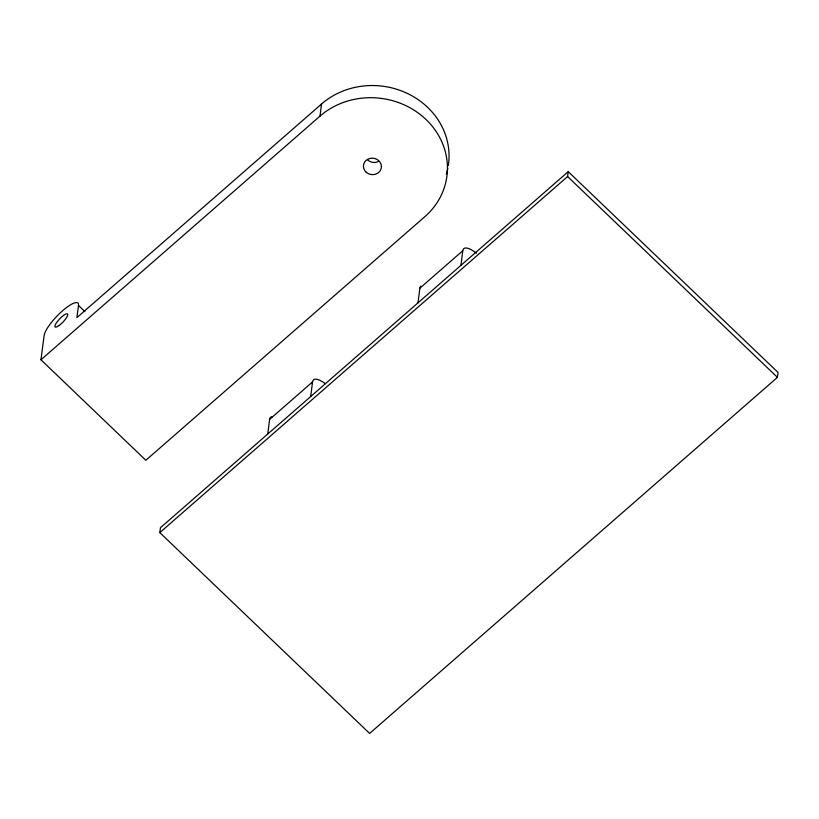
<?xml version="1.0" encoding="UTF-8"?>
<svg xmlns="http://www.w3.org/2000/svg" width="819" height="819" viewBox="0 0 819 819"><rect width="100%" height="100%" fill="white"/><g stroke="black" fill="none" stroke-linecap="round" stroke-linejoin="round"><path stroke-width="1.23" d="M159.807 532.626L160.432 527.743L568.232 171.662L778.05 372.471L777.426 377.354L369.625 733.425L159.807 532.626L567.598 176.546L568.232 171.662M267.752 434.039L269.625 419.4A24.048 7.647 48.9 0 1 272.502 416.666M310.677 396.56L312.551 381.91A24.048 7.647 48.9 0 1 325.133 383.568M417.987 302.856L419.871 288.206A24.048 7.647 48.9 0 1 420.761 286.23M460.913 265.366L462.796 250.727A24.048 7.647 48.9 0 1 476.443 253.204M40.95 359.776L319.973 116.144A75.143 68.591 7.5 0 1 426.075 119.554A75.143 68.591 7.5 0 1 424.866 216.656L145.843 460.288L40.95 359.776L44.154 335.442A24.048 6.153 -46.2 0 1 62.602 310.718A24.048 6.153 -46.2 0 1 78.491 305.456L84.941 311.629M78.491 305.456L76.894 317.629L321.57 103.982A75.143 68.591 7.5 0 1 407.964 93.714A75.143 68.591 7.5 0 1 448.29 165.581M319.973 116.144L321.57 103.982M269.625 419.4L312.551 381.91M419.871 288.206L462.796 250.727M567.598 176.546L777.426 377.354M447.839 168.12A75.143 68.591 7.5 0 1 446.273 174.334M378.429 161.517A9.019 8.231 7.5 0 1 367.577 159.859M365.98 172.021A9.019 8.231 7.5 0 0 381.091 168.816A9.019 8.231 7.5 0 0 370.188 158.374A9.019 8.231 7.5 0 0 365.98 172.021M59.193 325.43A9.019 2.303 -46.2 0 0 67.67 314.076A9.019 2.303 -46.2 0 0 57.115 321.847A9.019 2.303 -46.2 0 0 59.193 325.43"/></g></svg>
